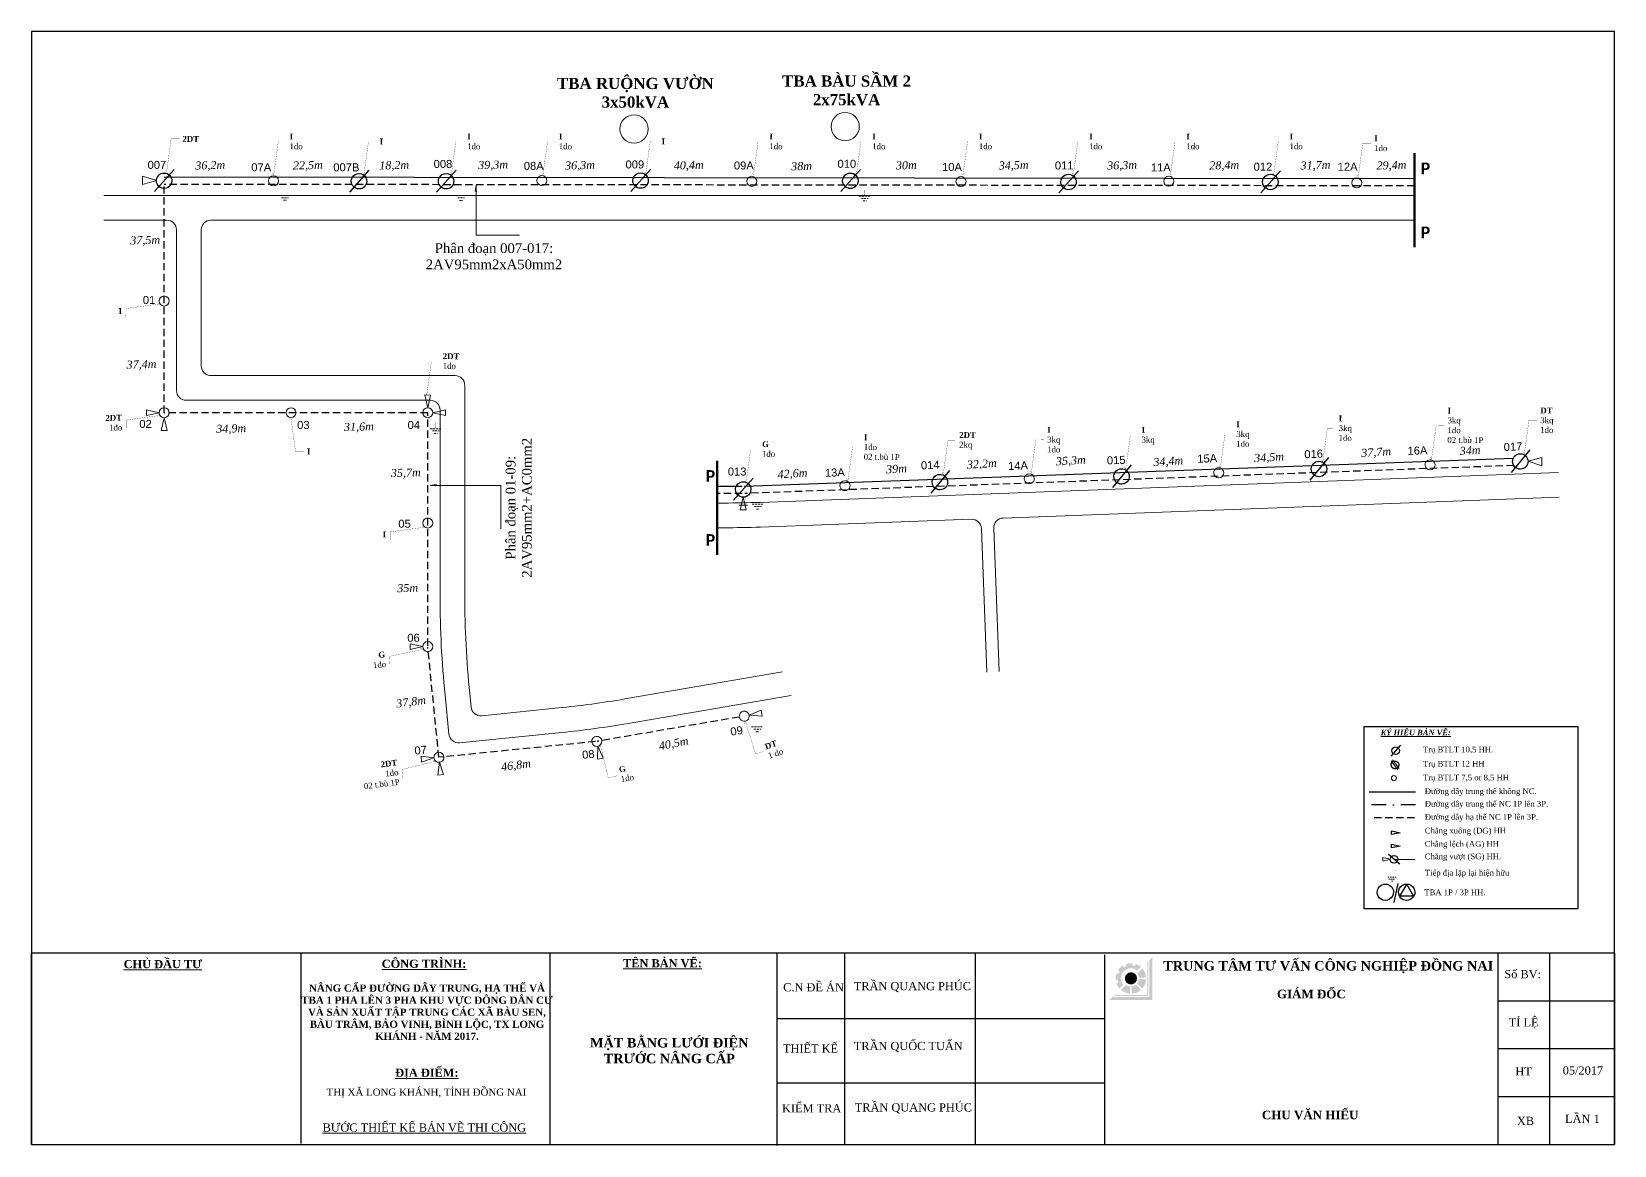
# Model space of a CAD drawing. Header units: metres. Extents: x 429925 to 893472, y 1245258 to 2552490.
# Drawn here: x 450368 to 451181, y 1260854 to 1261426 of the extents above; entities that cross this region are included whole.
import ezdxf

# ---------------------------------------------------------------- set-up
doc = ezdxf.new("R2010")
doc.units = ezdxf.units.M
doc.linetypes.add('DASHDOT', pattern=[1, 0.5, -0.25, 0, -0.25])
doc.linetypes.add('DASHED2', pattern=[0.375, 0.25, -0.125])
doc.layers.add('duong', color=2, linetype='Continuous', lineweight=15)
doc.layers.add('duong bao', color=3, linetype='Continuous', lineweight=13)
doc.layers.add('Khung ten', color=7, linetype='Continuous')
doc.layers.add('KHUNGBANVE', color=6, linetype='Continuous')
doc.styles.get("Standard").update_dxf_attribs({"font": 'arial.ttf'})
doc.styles.add('Unicode', font='times.ttf')

# ---------------------------------------------------------------- blocks, each defined once
blk = doc.blocks.new('A$C46BF4DDC')
at = {"color": 9, "linetype": 'Continuous'}
blk.add_line((9.91, 11.46), (0, 0), dxfattribs=at)
blk.add_lwpolyline([(0.89, 5.61, -1), (8.82, 5.61, -1)], format="xyb", close=True, dxfattribs=at)
blk = doc.blocks.new('A$C7B825D87')
at = {"layer": 'duong bao', "color": 1, "linetype": 'DASHED2', "lineweight": 20, "ltscale": 4}
for p, q in [((1.21, 2.48), (7.13, 2.48)), ((2.41, 1.31), (5.91, 1.31)), ((3.34, 0), (4.99, 0))]:
    blk.add_line(p, q, dxfattribs=at)
at = {"layer": 'duong bao', "color": 1, "linetype": 'DASHED2', "lineweight": 20, "ltscale": 4, "const_width": 0.0325}
blk.add_lwpolyline([(0.01, 8.11), (4.17, 5.43), (4.17, 2.48)], dxfattribs=at)
blk = doc.blocks.new('A$C6542344A')
at = {"color": 9, "linetype": 'Continuous'}
for p, q in [((7.5, 9.8), (0, 1.2)), ((8.7, 8.6), (1.3, 0))]:
    blk.add_line(p, q, dxfattribs=at)
for points in [[(0.3, 4.9, -1), (8.2, 4.9, -1)], [(4.3, 1, -1), (4.3, 8.9, -1)]]:
    blk.add_lwpolyline(points, format="xyb", close=True, dxfattribs=at)

msp = doc.modelspace()

# ---------------------------------------------------------------- hatches: boundary and pattern name
at = {"layer": 'duong bao', "lineweight": 50, "ltscale": 2}
h = msp.add_hatch(color=256, dxfattribs=at)
h.paths.add_polyline_path([(451067.76, 1261047.4, -1), (451068.54, 1261051.3, -1)], flags=17)
h.paths.add_polyline_path([(451068.54, 1261051.3, 1), (451067.76, 1261047.4, 1)], flags=17)
at = {"layer": 'Khung ten'}
h = msp.add_hatch(color=160, dxfattribs=at)
h.paths.add_polyline_path([(450943.56, 1260950.74), (450941.99, 1260949.17), (450941.99, 1260930.19), (450923.01, 1260930.19), (450921.44, 1260928.63), (450943.56, 1260928.63)])
h.paths.add_polyline_path([(450941.47, 1260948.65), (450940.95, 1260948.13), (450940.95, 1260931.23), (450924.05, 1260931.23), (450923.53, 1260930.71), (450941.47, 1260930.71)], flags=17)
for color, points in [(160, [(450937.65, 1260945.57, 0.10032), (450934.95, 1260947.11), (450934.62, 1260946.12, 0.055263), (450933.16, 1260946.43), (450933.26, 1260947.46, 0.110865), (450929.86, 1260947.04), (450930.22, 1260946.06, 0.055263), (450928.87, 1260945.41), (450928.32, 1260946.29, 0.110865), (450925.89, 1260943.87), (450926.78, 1260943.31, 0.055263), (450926.12, 1260941.97), (450925.14, 1260942.32, 0.110865), (450924.72, 1260938.92), (450925.76, 1260939.02, 0.055263), (450926.07, 1260937.56), (450925.08, 1260937.23, 0.10032), (450926.61, 1260934.53), (450928.46, 1260936.38, -0.904534), (450935.8, 1260943.72)]), (1, [(450935.63, 1260939.68, 1), (450929.37, 1260939.68, 1)])]:
    msp.add_hatch(color=color, dxfattribs=at).paths.add_polyline_path(points)
h = msp.add_hatch(color=104, dxfattribs=at)
h.paths.add_polyline_path([(450938.38, 1260944.83), (450935.79, 1260942.24, -0.149436), (450936.66, 1260939.96), (450940.3, 1260940.2, 0.16445)])
h.paths.add_polyline_path([(450940.3, 1260939.16), (450936.66, 1260939.4, -0.16445), (450935.64, 1260936.94), (450938.38, 1260934.53, 0.16445)])
h.paths.add_polyline_path([(450937.65, 1260933.8), (450935.24, 1260936.54, -0.16445), (450932.78, 1260935.52), (450933.02, 1260931.88, 0.16445)])
h.paths.add_polyline_path([(450931.98, 1260931.88), (450932.22, 1260935.52, -0.149436), (450929.94, 1260936.39), (450927.35, 1260933.8, 0.16445)])

# ---------------------------------------------------------------- linework, layer by layer
at = {"color": 1, "lineweight": 30, "ltscale": 15}
for p, q in [((451078.15, 1261350.39), (450436, 1261351.15)), ((451128.81, 1261206.78), (450734.02, 1261192.39)), ((450732.8, 1261192.37), (450720.03, 1261192.39)), ((451078.63, 1261035.35), (451054.8, 1261035.35))]:
    msp.add_line(p, q, dxfattribs=at)
at = {"color": 5, "linetype": 'DASHED2', "lineweight": 30, "ltscale": 15}
for p, q in [((450436, 1261230.24), (450436, 1261348.19)), ((451078.15, 1261346.75), (450436, 1261347.53)), ((450571.36, 1261230.24), (450436, 1261230.24)), ((450571.36, 1261110.5), (450571.36, 1261230.24)), ((451129.07, 1261203.13), (450734.15, 1261188.75)), ((450732.8, 1261188.73), (450720.03, 1261188.74)), ((450577.11, 1261053.23), (450571.4, 1261109.77)), ((450731.37, 1261073.94), (450658.4, 1261061.45)), ((450657.57, 1261061.35), (450577.11, 1261053.23)), ((451057.47, 1261022.38), (451078.67, 1261022.38))]:
    msp.add_line(p, q, dxfattribs=at)
at = {"color": 4, "linetype": 'Continuous', "lineweight": 18}
for p, q in [((450405.04, 1261341.84), (451078.15, 1261341.84)), ((450405.04, 1261329.14), (450437.35, 1261329.14)), ((450460.05, 1261329.14), (451078.15, 1261329.14)), ((450442.35, 1261324.14), (450442.35, 1261241.59)), ((450455.05, 1261324.14), (450455.05, 1261254.29)), ((450596.19, 1261321.42), (450618.5, 1261321.42)), ((450460.05, 1261249.29), (450585.41, 1261249.29)), ((450590.41, 1261244.29), (450590.41, 1261136.23)), ((450447.35, 1261236.59), (450572.71, 1261236.59)), ((450577.71, 1261231.59), (450577.71, 1261135.59)), ((450742.18, 1261184.19), (451152, 1261199.58)), ((450608.95, 1261192.92), (450608.95, 1261170.61)), ((450720.03, 1261183.84), (450723.41, 1261183.84)), ((450735.64, 1261182.73), (450731.27, 1261182.67)), ((450866.86, 1261176.14), (451152.47, 1261186.89)), ((450742.12, 1261171.49), (450850.52, 1261175.53)), ((450720.03, 1261171.14), (450723.48, 1261171.14)), ((450855.7, 1261170.72), (450858.47, 1261097.05)), ((450862.05, 1261170.96), (450864.82, 1261097.32)), ((450672.57, 1261083.2), (450753.56, 1261097.06)), ((450580.24, 1261085.35), (450582.28, 1261065.16)), ((450592.94, 1261085.99), (450593.64, 1261079.07)), ((450674.28, 1261070.61), (450758.01, 1261084.94)), ((450599.12, 1261074.6), (450638.48, 1261078.57)), ((450587.76, 1261060.69), (450640.2, 1261065.98))]:
    msp.add_line(p, q, dxfattribs=at)
at = {"color": 1, "linetype": 'DASHDOT', "lineweight": 30, "ltscale": 15}
msp.add_line((451078.63, 1261028.89), (451054.8, 1261028.89), dxfattribs=at)
at = {"color": 7, "linetype": 'Continuous'}
msp.add_line((451069.55, 1260988.42), (451067.46, 1260978.65), dxfattribs=at)
at = {"color": 9, "linetype": 'Continuous'}
msp.add_lwpolyline([(450367.96, 1260854.45), (451180.76, 1260854.45), (451180.76, 1261425.95), (450367.96, 1261425.95)], close=True, dxfattribs=at)
at = {"color": 4, "linetype": 'Continuous', "lineweight": 18}
for points in [[(450778.5, 1261377.15, -1), (450793, 1261377.2, -1)], [(450670.05, 1261375.92, -1), (450684.56, 1261375.97, -1)], [(450432.03, 1261349.38, -1), (450439.97, 1261349.38, -1)], [(450489.59, 1261349.33, -1), (450494.75, 1261349.33, -1)], [(450576.82, 1261349.11, -1), (450584.76, 1261349.11, -1)], [(450627.45, 1261349.44, -1), (450632.61, 1261349.44, -1)], [(450676.69, 1261349.45, -1), (450684.62, 1261349.45, -1)], [(450784.44, 1261349.36, -1), (450792.38, 1261349.36, -1)], [(450896.5, 1261348.74, -1), (450904.44, 1261348.74, -1)], [(450735.2, 1261349.08, -1), (450740.36, 1261349.08, -1)], [(450842.65, 1261348.95, -1), (450847.81, 1261348.95, -1)], [(450949.35, 1261349.1, -1), (450954.51, 1261349.1, -1)], [(451045.9, 1261348.26, -1), (451051.06, 1261348.26, -1)], [(450433.42, 1261287.61, -1), (450438.58, 1261287.61, -1)], [(450433.42, 1261230.24, -1), (450438.58, 1261230.24, -1)], [(450498.58, 1261230.24, -1), (450503.74, 1261230.24, -1)], [(450568.78, 1261230.24, -1), (450573.94, 1261230.24, -1)], [(451083.53, 1261203.36, -1), (451088.69, 1261203.56, -1)], [(451128.48, 1261205.05, -1), (451136.42, 1261205.35, -1)], [(450830.42, 1261194.43, -1), (450838.35, 1261194.73, -1)], [(450877.72, 1261196.21, -1), (450882.87, 1261196.41, -1)], [(450923.71, 1261197.35, -1), (450931.64, 1261197.65, -1)], [(450975.02, 1261199.28, -1), (450980.17, 1261199.47, -1)], [(451025.09, 1261201.16, -1), (451033.02, 1261201.46, -1)], [(450729.41, 1261190.78, -1), (450737.34, 1261190.78, -1)], [(450783.07, 1261192.65, -1), (450788.23, 1261192.84, -1)], [(450568.78, 1261173.59, -1), (450573.94, 1261173.59, -1)], [(450568.78, 1261110.09, -1), (450573.94, 1261110.09, -1)], [(450731.37, 1261073.94, -1), (450736.45, 1261074.81, -1)], [(450655.61, 1261061.16, -1), (450660.74, 1261061.67, -1)], [(450574.54, 1261052.97, -1), (450579.67, 1261053.49, -1)], [(451066.26, 1261042.52, -1), (451068.84, 1261042.52, -1)]]:
    msp.add_lwpolyline(points, format="xyb", close=True, dxfattribs=at)
for points in [[(450432.05, 1261349.42), (450424.88, 1261347.47), (450424.87, 1261351.75)], [(451136.42, 1261205.3), (451143.59, 1261207.25), (451143.59, 1261202.97)], [(451065.65, 1261000.86), (451061.92, 1260999.87), (451061.92, 1261001.86)]]:
    msp.add_lwpolyline(points, close=True, dxfattribs=at)
for points in [[(450596.52, 1261343.95), (450595.75, 1261343.95), (450596.19, 1261347.02), (450596.19, 1261321.42)], [(450571.36, 1261232.82), (450569.88, 1261239.33), (450572.87, 1261239.32), (450571.36, 1261232.82)], [(450433.42, 1261230.24), (450426.91, 1261228.76), (450426.91, 1261231.75), (450433.42, 1261230.24)], [(450573.94, 1261230.24), (450580.45, 1261228.76), (450580.45, 1261231.75), (450573.94, 1261230.24)], [(450436, 1261227.66), (450437.48, 1261221.15), (450434.49, 1261221.15), (450436, 1261227.66)], [(450575.6, 1261192.58), (450575.62, 1261193.35), (450572.63, 1261192.92), (450608.95, 1261192.92)], [(450733.38, 1261186.81), (450731.89, 1261180.3), (450734.88, 1261180.31), (450733.38, 1261186.81)], [(450568.78, 1261110.09), (450562.27, 1261111.57), (450562.28, 1261108.58), (450568.78, 1261110.09)], [(450736.45, 1261074.81), (450743.12, 1261074.45), (450742.61, 1261077.39), (450736.45, 1261074.81)], [(450574.54, 1261052.97), (450567.91, 1261053.79), (450568.22, 1261050.82), (450574.54, 1261052.97)], [(450658.71, 1261058.89), (450658.6, 1261052.21), (450661.53, 1261052.84), (450658.71, 1261058.89)], [(450577.37, 1261050.66), (450576.55, 1261044.04), (450579.52, 1261044.34), (450577.37, 1261050.66)]]:
    msp.add_lwpolyline(points, dxfattribs=at)
at = {"color": 7, "linetype": 'Continuous'}
for points in [[(451052.28, 1261069.02), (451161.98, 1261069.02), (451161.98, 1260975.44), (451052.28, 1260975.44)], [(451066.34, 1261015.41), (451070.74, 1261014.46), (451066.34, 1261013.52)], [(451066.34, 1261008.57), (451070.74, 1261007.63), (451066.34, 1261006.68)], [(451070.66, 1260981.9), (451074.13, 1260987.9), (451077.59, 1260981.9)]]:
    msp.add_lwpolyline(points, close=True, dxfattribs=at)
at = {"color": 9, "linetype": 'Continuous'}
for points in [[(451067.76, 1261047.4, -1), (451068.54, 1261051.3, -1)], [(451070.09, 1261048.96, -1), (451066.2, 1261049.74, -1)]]:
    msp.add_lwpolyline(points, format="xyb", close=True, dxfattribs=at)
at = {"color": 7, "linetype": 'Continuous'}
for points in [[(451058.98, 1260983.93, -1), (451067.37, 1260983.96, -1)], [(451069.91, 1260983.93, -1), (451078.31, 1260983.96, -1)]]:
    msp.add_lwpolyline(points, format="xyb", close=True, dxfattribs=at)
at = {"color": 4, "linetype": 'Continuous', "lineweight": 18}
for centre, radius, start, end in [((450437.35, 1261324.14), 5, 0, 90), ((450460.05, 1261324.14), 5, 90, 180), ((450460.05, 1261254.29), 5, 180, 270), ((450585.41, 1261244.29), 5, 0, 90), ((450447.35, 1261241.59), 5, 180, 270), ((450572.71, 1261231.59), 5, 0, 90), ((450723.41, 1261683.84), 500, 270, 272.15122), ((450850.71, 1261170.53), 5, 2.15538, 92.15538), ((450867.04, 1261171.15), 5, 92.15538, 182.15538), ((450723.48, 1261671.14), 500, 270, 272.1362), ((451077.71, 1261135.59), 500, 180, 185.7664), ((451090.41, 1261136.23), 500, 180, 185.7664), ((450598.62, 1261079.57), 5, 185.7664, 275.7664), ((450588.25, 1261576.04), 500, 275.7664, 279.70884), ((450589.96, 1261563.45), 500, 275.7664, 279.70884), ((450587.26, 1261065.66), 5, 185.7664, 275.7664)]:
    msp.add_arc(centre, radius, start, end, dxfattribs=at)
at = {"layer": 'duong bao', "lineweight": 50, "ltscale": 2}
for p, q in [((451078.15, 1261363.6), (451078.15, 1261315.25)), ((450720.03, 1261205.59), (450720.03, 1261157.25))]:
    msp.add_line(p, q, dxfattribs=at)
at = {"layer": 'duong bao', "lineweight": 18, "ltscale": 2}
msp.add_line((451078.28, 1261000.81), (451067.69, 1261000.81), dxfattribs=at)
at = {"layer": 'duong bao', "color": 4, "lineweight": 15, "ltscale": 2, "const_width": 0.1}
for points in [[(450436.56, 1261354.69), (450437.24, 1261353.66), (450439.6, 1261370.9), (450443.82, 1261370.91)], [(450491.58, 1261353.39), (450492.26, 1261352.37), (450494.62, 1261369.6), (450498.83, 1261369.62)], [(450537.89, 1261353.39), (450538.57, 1261352.37), (450540.93, 1261369.6), (450545.15, 1261369.62)], [(450582.78, 1261353.39), (450583.47, 1261352.37), (450585.82, 1261369.6), (450590.04, 1261369.62)], [(450629.85, 1261353.39), (450630.54, 1261352.37), (450632.9, 1261369.6), (450637.11, 1261369.62)], [(450682.59, 1261353.39), (450683.27, 1261352.37), (450685.63, 1261369.6), (450689.84, 1261369.62)], [(450737.99, 1261353.39), (450738.67, 1261352.37), (450741.03, 1261369.6), (450745.25, 1261369.62)], [(450790.81, 1261353.39), (450791.49, 1261352.37), (450793.85, 1261369.6), (450798.07, 1261369.62)], [(450845.58, 1261353.39), (450846.27, 1261352.37), (450848.62, 1261369.6), (450852.84, 1261369.62)], [(450902.18, 1261353.39), (450902.87, 1261352.37), (450905.23, 1261369.6), (450909.44, 1261369.62)], [(450952.14, 1261353.39), (450952.82, 1261352.37), (450955.18, 1261369.6), (450959.4, 1261369.62)], [(451005.13, 1261353.39), (451005.81, 1261352.37), (451008.17, 1261369.6), (451012.39, 1261369.62)], [(451048.55, 1261352.43), (451049.23, 1261351.41), (451051.59, 1261368.64), (451055.81, 1261368.65)], [(450432.6, 1261286.78), (450433.62, 1261286.1), (450416.39, 1261283.74), (450416.37, 1261279.52)], [(450570.23, 1261240.57), (450570.91, 1261239.55), (450573.27, 1261256.78), (450577.49, 1261256.79)], [(450432.69, 1261229.49), (450433.71, 1261228.81), (450416.48, 1261226.45), (450416.46, 1261222.23)], [(450500.44, 1261226.55), (450501.13, 1261227.57), (450503.49, 1261210.34), (450507.7, 1261210.32)], [(451030.34, 1261206.12), (451031.03, 1261205.1), (451033.38, 1261222.33), (451037.6, 1261222.35)], [(451086.23, 1261207.57), (451086.91, 1261206.55), (451089.27, 1261223.78), (451093.49, 1261223.8)], [(451133.86, 1261210.17), (451134.54, 1261209.15), (451136.9, 1261226.38), (451141.12, 1261226.4)], [(450835.44, 1261199.61), (450836.12, 1261198.59), (450838.48, 1261215.82), (450842.7, 1261215.84)], [(450880.65, 1261200.2), (450881.34, 1261199.18), (450883.69, 1261216.41), (450887.91, 1261216.43)], [(450929.12, 1261202.22), (450929.81, 1261201.2), (450932.17, 1261218.43), (450936.38, 1261218.45)], [(450977.77, 1261203.09), (450978.45, 1261202.07), (450980.81, 1261219.3), (450985.03, 1261219.31)], [(450734.2, 1261195.39), (450734.88, 1261194.36), (450737.24, 1261211.6), (450741.46, 1261211.61)], [(450786.48, 1261196.41), (450787.16, 1261195.39), (450789.52, 1261212.62), (450793.74, 1261212.64)], [(450568.27, 1261172.04), (450569.3, 1261171.35), (450552.06, 1261169), (450552.05, 1261164.78)], [(450567.62, 1261109.29), (450568.69, 1261108.68), (450551.68, 1261105.05), (450551.98, 1261100.84)], [(450734.01, 1261070.43), (450734.51, 1261071.55), (450739.74, 1261054.97), (450743.87, 1261056.29)], [(450659.46, 1261058.43), (450660.04, 1261059.51), (450664.11, 1261042.61), (450668.86, 1261043.82)], [(450574.05, 1261051.7), (450575.13, 1261051.12), (450558.23, 1261047.04), (450558.63, 1261042.84)]]:
    msp.add_lwpolyline(points, dxfattribs=at)
at = {"layer": 'KHUNGBANVE', "color": 2}
for p, q in [((450367.96, 1260854.45), (450367.96, 1260952.61)), ((451180.76, 1260952.61), (450367.96, 1260952.61)), ((450506.44, 1260854.9), (450506.44, 1260952.76)), ((450634.29, 1260854.45), (450634.29, 1260952.61)), ((450750.75, 1260853.93), (450750.75, 1260952.61)), ((450785.65, 1260854.15), (450785.65, 1260952.61)), ((450852.73, 1260854.45), (450852.73, 1260952.31)), ((450919.18, 1260854.45), (450919.18, 1260951.79)), ((451121.11, 1260854.23), (451121.11, 1260952.61)), ((451147.62, 1260854.23), (451147.62, 1260952.61)), ((451180.76, 1260952.61), (451180.76, 1260854.45)), ((451180.76, 1260928.02), (451121.11, 1260928.02)), ((450919.18, 1260918.97), (450750.75, 1260918.97)), ((451180.76, 1260903.42), (451121.11, 1260903.42)), ((450919.18, 1260885.91), (450750.75, 1260885.91)), ((451180.76, 1260878.83), (451121.11, 1260878.83)), ((450367.96, 1260854.45), (451180.76, 1260854.45))]:
    msp.add_line(p, q, dxfattribs=at)

# ---------------------------------------------------------------- block references
at = {"color": 4, "linetype": 'Continuous', "lineweight": 18}
for p, rotation in [((450431.06, 1261343.84), 359.1901508878823), ((450531.12, 1261343.57), 359.1901508878823), ((450575.86, 1261343.57), 359.1901508878823), ((450675.72, 1261343.91), 359.1901508878823), ((450783.48, 1261343.81), 359.1901508878823), ((450895.53, 1261343.2), 359.1901508878823), ((450999.17, 1261343.2), 359.1901508878823), ((451024.34, 1261195.59), 1.345529274689509), ((451127.73, 1261199.48), 1.345529274689509), ((450829.66, 1261188.85), 1.345529274689509), ((450922.95, 1261191.77), 1.345529274689509), ((450728.44, 1261185.24), 359.1901508878823)]:
    msp.add_blockref('A$C46BF4DDC', p, dxfattribs=dict(at, rotation=rotation))
at = {"color": 4, "linetype": 'Continuous', "lineweight": 18, "yscale": 0.5, "zscale": 0.5}
for p, xscale, rotation in [((451065.99, 1261053.81), 0.5000000000041764, 359.9423113320694), ((451064.82, 1261003.29), 0.5000000000211088, 269.9863334116617)]:
    msp.add_blockref('A$C46BF4DDC', p, dxfattribs=dict(at, xscale=xscale, rotation=rotation))
at = {"layer": 'duong bao', "lineweight": 50, "ltscale": 2}
for p in [(450493.94, 1261339.35), (450584.34, 1261339.24), (450791.67, 1261338.98), (450571.36, 1261219.55), (450736.83, 1261180.73), (450736.48, 1261066.39)]:
    msp.add_blockref('A$C7B825D87', p, dxfattribs=at)
at = {"layer": 'duong bao', "lineweight": 50, "ltscale": 2, "xscale": 0.4999999999677948, "yscale": 0.5, "zscale": 0.5, "rotation": 78.73382310779768}
msp.add_blockref('A$C6542344A', (451070.15, 1261046.77), dxfattribs=at)
at = {"layer": 'duong bao', "lineweight": 50, "ltscale": 2, "xscale": -0.8000000000029104, "yscale": 0.7999999999883585, "zscale": 0.8}
msp.add_blockref('A$C7B825D87', (451069.73, 1260989.65), dxfattribs=at)

# ---------------------------------------------------------------- texts
at = {"color": 4, "linetype": 'Continuous', "lineweight": 18, "attachment_point": 5}
for s, insert, char_height, width in [('{\\fTimes New Roman|b1|i0|c0|p18;\\C7;TBA RUỘNG VƯỜN 3x50kVA}', (450678, 1261394.51), 5.7341, 87), ('{\\fTimes New Roman|b1|i0|c0|p18;\\C7;TBA BÀU SẦM 2 2x75kVA}', (450786.45, 1261395.73), 5.7341, 87), ('\\C7;\\fArial|b0|i0|;\\H4.1092942200601;008', (450579.2, 1261357.98), 4.1093, 12.7), ('{\\H1x;\\C7;010}', (450786.6, 1261358.04), 4.1093, 12.7), ('\\C7;\\fArial|b0|i0|;\\H4.1092942200601;007', (450432.28, 1261357.51), 4.1093, 12.7), ('{\\H1x;\\C7;07A}', (450485.86, 1261356.25), 4.1093, 12.7), ('{\\fArial|b0|i0|c162|p34;\\C7;0\\fArial|b0|i0|c163|p34;0\\fArial|b0|i0|c162|p34;7\\fArial|b0|i0|c163|p34;B}', (450529.59, 1261356.25), 4.10929, 12.7), ('{\\H1x;\\C7;08A}', (450625.8, 1261356.96), 4.1093, 12.7), ('\\C7;\\fArial|b0|i0|;\\H4.1092942200601;009', (450677.73, 1261357.72), 4.1093, 12.7), ('{\\C7;09A}', (450733.7, 1261357.19), 4.109, 14.6738), ('{\\C7;10A}', (450840.6, 1261356.44), 4.109, 12.7), ('\\C7;\\fArial|b0|i0|;\\H4.1092942200601;011', (450898.21, 1261357.2), 4.1093, 12.7), ('{\\C7;11A}', (450947.83, 1261356.2), 4.109, 12.7), ('\\C7;\\fArial|b0|i0|;\\H4.1092942200601;012', (451000.29, 1261356.56), 4.1093, 12.7), ('{\\C7;12A}', (451043.79, 1261356.56), 4.109, 12.7), ('{\\fCalibri|b1|i0|c0|p34;\\C7;P}', (451083.73, 1261355.74), 6, 21.59), ('{\\fCalibri|b1|i0|c0|p34;\\C7;P}', (451083.73, 1261322.87), 6, 21.59), ('{\\fTimes New Roman|b0|i0|c0|p18;\\C7;Phân đoạn 007-017:\\P2AV95mm2xA50mm2}', (450605.4, 1261310.52), 5, 159.6171), ('\\C7;\\fArial|b0|i0|;\\H4.1092942200601;01', (450428.24, 1261288.1), 4.1093, 12.7), ('\\C7;\\fArial|b0|i0|;\\H4.1092942200601;02', (450426.47, 1261224.46), 4.1093, 12.7), ('\\C7;\\fArial|b0|i0|;\\H4.1092942200601;03', (450507.51, 1261223.89), 4.1093, 12.7), ('\\C7;\\fArial|b0|i0|;\\H4.1092942200601;04', (450564.22, 1261223.89), 4.1093, 12.7), ('{\\fCalibri|b1|i0|c0|p34;\\C7;P}', (450716.55, 1261197.74), 6, 21.59), ('\\C7;\\fArial|b0|i0|;\\H4.1092942200601;013', (450730.26, 1261199.99), 4.1093, 12.7), ('\\C7;\\fArial|b0|i0|;\\H4.1092942200601;05', (450559.46, 1261173.19), 4.1093, 12.7), ('{\\fCalibri|b1|i0|c0|p34;\\C7;P}', (450716.55, 1261164.86), 6, 21.59), ('\\C7;\\fArial|b0|i0|;\\H4.1092942200601;06', (450564.07, 1261114.61), 4.1093, 12.7), ('\\C7;\\fTimes New Roman|b1|i1|;\\H2.8669647164643;\\LKÝ HIỆU BẢN VẼ\\l\\L:\\l', (451078.74, 1261065.55), 2.867, 49.2057)]:
    msp.add_mtext(s, dxfattribs=dict(at, insert=insert, char_height=char_height, width=width))
at = {"color": 4, "linetype": 'Continuous', "lineweight": 18}
for s, insert, char_height, width, attachment_point, rotation in [('{\\fTimes New Roman|b1|i0|c0|p18;\\C7;2DT}', (450445.4, 1261370.88), 3, 22.225, 4, 359.39231), ('{\\fTimes New Roman|b1|i0|c0|p18;\\C7;I\\P\\fTimes New Roman|b0|i0|c0|p18;1do}', (450500.41, 1261369.59), 3, 22.225, 4, 359.39231), ('{\\fTimes New Roman|b1|i0|c0|p18;\\C7;I}', (450546.73, 1261369.59), 3, 22.225, 4, 359.39231), ('{\\fTimes New Roman|b1|i0|c0|p18;\\C7;I\\P\\fTimes New Roman|b0|i0|c0|p18;1do}', (450591.62, 1261369.59), 3, 22.225, 4, 359.39231), ('{\\fTimes New Roman|b1|i0|c0|p18;\\C7;I\\P\\fTimes New Roman|b0|i0|c0|p18;1do}', (450638.69, 1261369.59), 3, 22.225, 4, 359.39231), ('{\\fTimes New Roman|b1|i0|c0|p18;\\C7;I}', (450691.42, 1261369.59), 3, 22.225, 4, 359.39231), ('{\\fTimes New Roman|b1|i0|c0|p18;\\C7;I\\P\\fTimes New Roman|b0|i0|c0|p18;1do}', (450746.83, 1261369.59), 3, 22.225, 4, 359.39231), ('{\\fTimes New Roman|b1|i0|c0|p18;\\C7;I\\P\\fTimes New Roman|b0|i0|c0|p18;1do}', (450799.64, 1261369.59), 3, 22.225, 4, 359.39231), ('{\\fTimes New Roman|b1|i0|c0|p18;\\C7;I\\P\\fTimes New Roman|b0|i0|c0|p18;1do}', (450854.42, 1261369.59), 3, 22.225, 4, 359.39231), ('{\\fTimes New Roman|b1|i0|c0|p18;\\C7;I\\P\\fTimes New Roman|b0|i0|c0|p18;1do}', (450911.02, 1261369.59), 3, 22.225, 4, 359.39231), ('{\\fTimes New Roman|b1|i0|c0|p18;\\C7;I\\P\\fTimes New Roman|b0|i0|c0|p18;1do}', (450960.97, 1261369.59), 3, 22.225, 4, 359.39231), ('{\\fTimes New Roman|b1|i0|c0|p18;\\C7;I\\P\\fTimes New Roman|b0|i0|c0|p18;1do}', (451013.97, 1261369.59), 3, 22.225, 4, 359.39231), ('{\\fTimes New Roman|b1|i0|c0|p18;\\C7;I\\P\\fTimes New Roman|b0|i0|c0|p18;1do}', (451057.39, 1261368.62), 3, 22.225, 4, 359.39231), ('{\\fTimes New Roman|b0|i1|c0|p18;\\C7;36,2m}', (450459.68, 1261356.9), 4.1093, 22.225, 5, 1.49443), ('{\\fTimes New Roman|b0|i1|c0|p18;\\C7;22,5m}', (450509.82, 1261356.9), 4.1093, 22.225, 5, 1.49443), ('{\\fTimes New Roman|b0|i1|c0|p18;\\C7;18,2m}', (450554.15, 1261356.9), 4.1093, 22.225, 5, 1.49443), ('{\\fTimes New Roman|b0|i1|c0|p18;\\C7;39,3m}', (450604.95, 1261357.12), 4.1093, 22.225, 5, 1.49443), ('{\\fTimes New Roman|b0|i1|c0|p18;\\C7;36,3m}', (450649.58, 1261356.9), 4.1093, 22.225, 5, 1.49443), ('{\\fTimes New Roman|b0|i1|c0|p18;\\C7;40,4m}', (450705.42, 1261356.9), 4.1093, 22.225, 5, 1.49443), ('{\\fTimes New Roman|b0|i1|c0|p18;\\C7;38m}', (450763.34, 1261356.9), 4.1093, 22.225, 5, 1.49443), ('{\\fTimes New Roman|b0|i1|c0|p18;\\C7;30m}', (450817.14, 1261357.34), 4.1093, 22.225, 5, 1.49443), ('{\\fTimes New Roman|b0|i1|c0|p18;\\C7;34,5m}', (450872.28, 1261356.9), 4.1093, 22.225, 5, 1.49443), ('{\\fTimes New Roman|b0|i1|c0|p18;\\C7;36,3m}', (450927.96, 1261356.9), 4.1093, 22.225, 5, 1.49443), ('{\\fTimes New Roman|b0|i1|c0|p18;\\C7;28,4m}', (450980.42, 1261356.9), 4.1093, 22.225, 5, 1.49443), ('{\\fTimes New Roman|b0|i1|c0|p18;\\C7;31,7m}', (451027.28, 1261356.9), 4.1093, 22.225, 5, 1.49443), ('{\\fTimes New Roman|b0|i1|c0|p18;\\C7;29,4m}', (451066.3, 1261356.9), 4.1093, 22.225, 5, 1.49443), ('{\\fTimes New Roman|b0|i1|c0|p18;\\C7;37,5m}', (450426.29, 1261318.44), 4.1093, 22.225, 5, 1.49443), ('{\\fTimes New Roman|b1|i0|c0|p18;\\C7;I}', (450414.33, 1261282.48), 3, 22.225, 6, 1.49443), ('{\\fTimes New Roman|b0|i1|c0|p18;\\C7;37,4m}', (450424.37, 1261254.59), 4.1093, 22.225, 5, 1.49443), ('{\\fTimes New Roman|b1|i0|c0|p18;\\C7;2DT\\P\\fTimes New Roman|b0|i0|c0|p18;1do}', (450579.07, 1261256.76), 3, 22.225, 4, 359.39231), ('{\\fTimes New Roman|b1|i0|c0|p18;\\C7;I\\P\\fTimes New Roman|b0|i0|c0|p18;3kq\\P1do\\P02 t.bù 1P}', (451095.07, 1261223.76), 3, 22.225, 4, 359.39231), ('{\\fTimes New Roman|b1|i0|c0|p18;\\C7;DT\\P\\fTimes New Roman|b0|i0|c0|p18;3kq\\P1do}', (451142.7, 1261226.37), 3, 22.225, 4, 359.39231), ('{\\fTimes New Roman|b1|i0|c0|p18;\\C7;2DT\\P\\fTimes New Roman|b0|i0|c0|p18;1do}', (450414.42, 1261225.19), 3, 22.225, 6, 1.49443), ('{\\fTimes New Roman|b0|i1|c0|p18;\\C7;34,9m}', (450470.45, 1261221.65), 4.1093, 22.225, 5, 1.49443), ('{\\fTimes New Roman|b0|i1|c0|p18;\\C7;31,6m}', (450536.04, 1261222.6), 4.1093, 22.225, 5, 1.49443), ('{\\fTimes New Roman|b1|i0|c0|p18;\\C7;I\\P\\fTimes New Roman|b0|i0|c0|p18;3kq\\P1do}', (450889.49, 1261216.39), 3, 22.225, 4, 359.39231), ('{\\fTimes New Roman|b1|i0|c0|p18;\\C7;I\\P\\fTimes New Roman|b0|i0|c0|p18;3kq}', (450937.96, 1261218.42), 3, 22.225, 4, 359.39231), ('{\\fTimes New Roman|b1|i0|c0|p18;\\C7;I\\P\\fTimes New Roman|b0|i0|c0|p18;3kq\\P1do}', (450986.61, 1261219.28), 3, 22.225, 4, 359.39231), ('{\\fTimes New Roman|b1|i0|c0|p18;\\C7;I\\P\\fTimes New Roman|b0|i0|c0|p18;3kq\\P1do}', (451039.18, 1261222.32), 3, 22.225, 4, 359.39231), ('{\\fTimes New Roman|b0|i0|c0|p18;\\C7;Phân đoạn 01-09:\\P2AV95mm2+AC0mm2}', (450618.14, 1261181.41), 5, 150.7075, 5, 90), ('{\\fTimes New Roman|b1|i0|c0|p18;\\C7;G\\P\\fTimes New Roman|b0|i0|c0|p18;1do}', (450743.04, 1261211.58), 3, 22.225, 4, 359.39231), ('{\\fTimes New Roman|b1|i0|c0|p18;\\C7;I\\P\\fTimes New Roman|b0|i0|c0|p18;1do\\P02 t.bù 1P}', (450795.32, 1261212.6), 3, 22.225, 4, 359.39231), ('{\\fTimes New Roman|b1|i0|c0|p18;\\C7;2DT\\P\\fTimes New Roman|b0|i0|c0|p18;2kq}', (450844.27, 1261215.81), 3, 22.225, 4, 359.39231), ('\\C7;\\fArial|b0|i0|;\\H4.1092942200601;017', (451128.71, 1261212.75), 4.1093, 12.7, 5, 2.15538), ('{\\fTimes New Roman|b1|i0|c0|p18;\\C7;I}', (450509.28, 1261210.36), 3, 22.225, 4, 0.60769), ('{\\H1x;\\C7;014}', (450829.42, 1261203.33), 4.1093, 12.7, 5, 2.15538), ('{\\fTimes New Roman|b0|i1|c0|p18;\\C7;32,2m}', (450855.92, 1261203.5), 4.1093, 22.225, 5, 3.64981), ('{\\fTimes New Roman|b0|i1|c0|p18;\\C7;35,3m}', (450901.65, 1261205.23), 4.1093, 22.225, 5, 3.64981), ('\\C7;\\fArial|b0|i0|;\\H4.1092942200601;015', (450924.94, 1261205.86), 4.1093, 12.7, 5, 2.15538), ('{\\fTimes New Roman|b0|i1|c0|p18;\\C7;34,4m}', (450951.69, 1261204.87), 4.1093, 22.225, 5, 3.64981), ('{\\C7;15A}', (450971.66, 1261206.7), 4.109, 12.7, 5, 2.15538), ('{\\fTimes New Roman|b0|i1|c0|p18;\\C7;34,5m}', (451003.46, 1261206.89), 4.1093, 22.225, 5, 3.64981), ('\\C7;\\fArial|b0|i0|;\\H4.1092942200601;016', (451026.33, 1261209.02), 4.1093, 12.7, 5, 2.15538), ('{\\fTimes New Roman|b0|i1|c0|p18;\\C7;37,7m}', (451058.46, 1261209.55), 4.1093, 22.225, 5, 3.64981), ('{\\C7;16A}', (451079.64, 1261210.76), 4.109, 12.7, 5, 2.15538), ('{\\fTimes New Roman|b0|i1|c0|p18;\\C7;34m}', (451106.66, 1261210.85), 4.1093, 22.225, 5, 3.64981), ('{\\fTimes New Roman|b0|i1|c0|p18;\\C7;35,7m}', (450560.11, 1261198.94), 4.1093, 22.225, 5, 1.49443), ('{\\fTimes New Roman|b0|i1|c0|p18;\\C7;42,6m}', (450758.71, 1261198.54), 4.1093, 22.225, 5, 3.64981), ('{\\C7;13A}', (450780.44, 1261199.5), 4.109, 12.7, 5, 2.15538), ('{\\fTimes New Roman|b0|i1|c0|p18;\\C7;39m}', (450812.1, 1261201.41), 4.1093, 22.225, 5, 3.64981), ('{\\C7;14A}', (450874.52, 1261203.04), 4.109, 12.7, 5, 2.15538), ('{\\fTimes New Roman|b1|i0|c0|p18;\\C7;I}', (450550.01, 1261167.74), 3, 22.225, 6, 1.49443), ('{\\fTimes New Roman|b0|i1|c0|p18;\\C7;35m}', (450561.07, 1261140.2), 4.1093, 22.225, 5, 1.49443), ('{\\fTimes New Roman|b1|i0|c0|p18;\\C7;G\\P\\fTimes New Roman|b0|i0|c0|p18;1do}', (450549.73, 1261103.64), 3, 22.225, 6, 5.75941), ('{\\fTimes New Roman|b0|i1|c0|p18;\\C7;37,8m}', (450562.85, 1261081.3), 4.1093, 22.225, 5, 7.26084), ('{\\H1x;\\C7;09}', (450729.98, 1261066.81), 4.1093, 12.7, 5, 9.70884), ('\\C7;\\fArial|b0|i0|;\\H4.1092942200601;07', (450567.72, 1261056.92), 4.1093, 12.7, 5, 5.7664), ('{\\fTimes New Roman|b0|i1|c0|p18;\\C7;40,5m}', (450697.71, 1261059.92), 4.1093, 22.225, 5, 11.20327), ('{\\fTimes New Roman|b1|i0|c0|p18;\\C7;DT\\P\\fTimes New Roman|b0|i0|c0|p18;1 do}', (450745.48, 1261056.21), 3, 22.225, 4, 19.23208), ('{\\fTimes New Roman|b1|i0|c0|p18;\\C7;2DT\\P\\fTimes New Roman|b0|i0|c0|p18;1do\\P02 t.bù 1P}', (450556.31, 1261045.59), 3, 22.225, 6, 7.26084), ('{\\fTimes New Roman|b0|i1|c0|p18;\\C7;46,8m}', (450616.72, 1261048.77), 4.1093, 22.225, 5, 7.26084), ('\\C7;\\fArial|b0|i0|;\\H4.1092942200601;08', (450653.83, 1261054.73), 4.1093, 12.7, 5, 5.7664), ('{\\fTimes New Roman|b1|i0|c0|p18;\\C7;G\\P\\fTimes New Roman|b0|i0|c0|p18;1do}', (450670.06, 1261044.4), 3, 22.225, 4, 10.31653)]:
    msp.add_mtext(s, dxfattribs=dict(at, insert=insert, char_height=char_height, width=width, attachment_point=attachment_point, rotation=rotation))
at = {"char_height": 2.9352, "attachment_point": 4}
for s, insert, width in [('{\\fTimes New Roman|b0|i0|c0|p18;\\C7;Trụ BTLT 10,5 HH.}', (451082.47, 1261056.89), 78.7288), ('{\\fTimes New Roman|b0|i0|c0|p18;\\C7;Trụ BTLT 12 HH}', (451082.47, 1261049.57), 78.7288), ('{\\fTimes New Roman|b0|i0|c0|p18;\\C7;Trụ BTLT 7,5 or 8,5 HH}', (451082.47, 1261042.54), 78.7288), ('{\\fTimes New Roman|b0|i0|c0|p18;\\H1x;\\C7;Đường dây trung thế không NC.}', (451083.41, 1261035.35), 60.7348), ('{\\fTimes New Roman|b0|i0|c0|p18;\\C7;Đường dây trung thế NC 1P lên 3P.}', (451083.41, 1261028.89), 65.0554), ('{\\fTimes New Roman|b0|i0|c0|p18;\\C7;Đường dây hạ thế NC 1P lên 3P.}', (451083.41, 1261022.13), 69.8685), ('{\\fTimes New Roman|b0|i0|c0|p18;\\C7;Chằng xuống (DG) HH}', (451083.41, 1261015.09), 67.094), ('{\\fTimes New Roman|b0|i0|c0|p18;\\C7;Chằng lệch (AG) HH}', (451083.41, 1261008.26), 67.094), ('{\\fTimes New Roman|b0|i0|c0|p18;\\C7;Chằng vượt (SG) HH.}', (451083.41, 1261001.89), 67.094), ('{\\fTimes New Roman|b0|i0|c0|p18;\\C7;Tiếp địa lặp lại hiện hữu}', (451083.41, 1260993.51), 67.094), ('{\\fTimes New Roman|b0|i0|c0|p18;\\C7;TBA 1P / 3P HH.}', (451083.18, 1260983.86), 74)]:
    msp.add_mtext(s, dxfattribs=dict(at, insert=insert, width=width))
at = {"layer": 'duong', "attachment_point": 2, "style": 'Unicode'}
for s, insert, char_height, width in [('{\\fTimes New Roman|b1|i0|c0|p18;\\LCHỦ ĐẦU TƯ}', (450435.32, 1260949.12), 4.1939, 338.0455), ('{\\fTimes New Roman|b1|i0|c0|p18;\\LCÔNG TRÌNH:}', (450569.46, 1260949.32), 4.1939, 338.0455), ('{\\fTimes New Roman|b1|i0|c0|p18;\\LTÊN BẢN VẼ:}', (450691.92, 1260949.56), 4.1939, 338.0455), ('{\\fTimes New Roman|b1|i0|c0|p18;TRUNG TÂM TƯ VẤN CÔNG NGHIỆP ĐỒNG NAI}', (451033.82, 1260948.59), 4.8561, 338.0455), ('{\\fTimes New Roman|b1|i0|c0|p18;NÂNG CẤ\\fTimes New Roman|b1|i0|c163|p18;P ĐƯ\\fTimes New Roman|b1|i0|c0|p18;ỜNG DÂY TRUNG, HẠ THẾ VÀ TBA 1 PHA LÊN 3 PHA KHU VỰ\\fTimes New Roman|b1|i0|c163|p18;C ĐÔNG DÂN CƯ VÀ S\\fTimes New Roman|b1|i0|c0|p18;ẢN XUẤT TẬP TRUNG CÁC XÃ BÀU SEN, BÀU TRÂM, BẢO VINH, BÌNH LỘ\\fTimes New Roman|b1|i0|c163|p18;C, TX LONG KHÁNH - NĂM \\fTimes New Roman|b1|i0|c0|p18;2017.}', (450570.99, 1260936.54), 3.70861, 130.2593), ('C.N ĐỀ ÁN', (450769.48, 1260937.23), 4.194, 338.0455), ('TRẦN QUANG PHÚC', (450820.25, 1260937.82), 4.1939, 338.0455), ('Số BV:', (451133.71, 1260943.98), 4.194, 338.0455), ('{\\fTimes New Roman|b1|i0|c0|p18;GIÁM ĐỐC}', (451025.15, 1260933.85), 4.4146, 338.0455), ('TỈ LỆ', (451134.17, 1260919.19), 4.194, 338.0455), ('{\\fTimes New Roman|b1|i0|c163|p18;MẶT \\fTimes New Roman|b1|i0|c0|p18;BẰNG\\fTimes New Roman|b1|i0|c163|p18; \\fTimes New Roman|b1|i0|c0|p18;LƯỚI ĐIỆN TRƯỚC NÂNG CẤP}', (450695.41, 1260909.05), 4.85606, 83.9957), ('THIẾT KẾ', (450767.96, 1260905.77), 4.194, 338.0455), ('TRẦN QUỐC TUẤN', (450818.15, 1260907.07), 4.1939, 338.0455), ('{\\fTimes New Roman|b1|i0|c0|p18;\\LĐỊA ĐIẾM:}', (450570.91, 1260893.33), 4.1939, 128.0996), ('HT', (451134.15, 1260894.03), 4.194, 338.0455), ('05/2017', (451164.61, 1260894.51), 4.194, 338.0455), ('THỊ XÃ LONG KHÁNH, TỈNH ĐỒNG NAI', (450570.71, 1260883.11), 3.7086, 129.5413), ('KIỂM TRA', (450768.53, 1260875.07), 4.194, 338.0455), ('TRẦN QUANG PHÚC', (450820.76, 1260875.51), 4.1939, 338.0455), ('{\\fTimes New Roman|b1|i0|c0|p18;CHU VĂN HIẾU}', (451024.56, 1260871.72), 4.4146, 338.0455), ('{\\LBƯỚC THIẾT KẾ BẢN VẼ THI CÔNG}', (450569.63, 1260865.18), 4.1939, 338.0455), ('XB', (451135.12, 1260868.58), 4.194, 338.0455), ('LẦN 1', (451164.35, 1260869.64), 4.194, 338.0455)]:
    msp.add_mtext(s, dxfattribs=dict(at, insert=insert, char_height=char_height, width=width))

doc.saveas('drawing.dxf')
